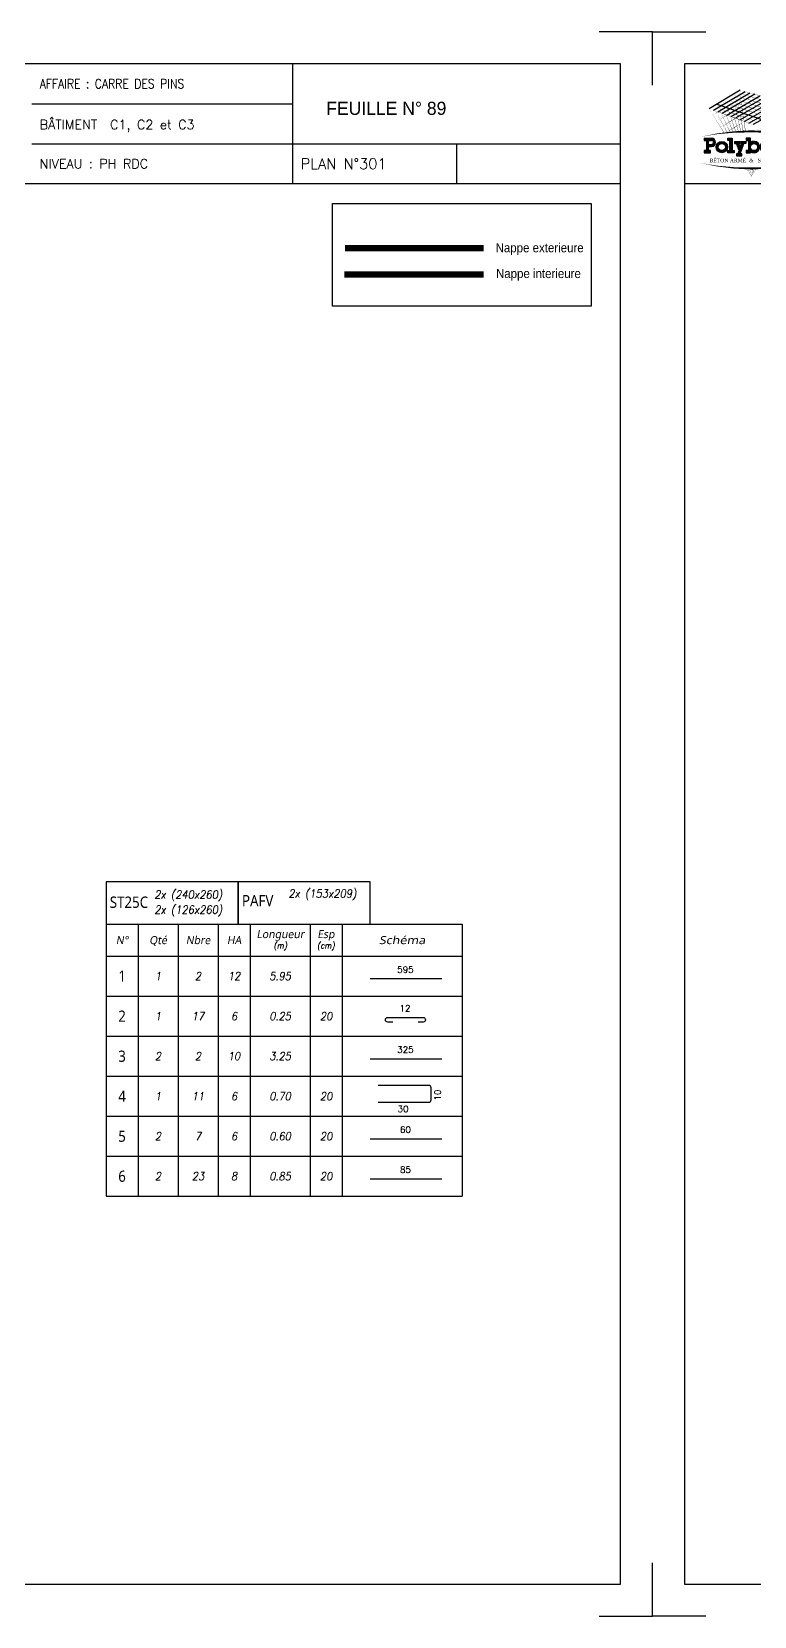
# Model space of a CAD drawing. Header units: metres. Extents: x -5618 to 118954, y -306 to 4637.
# Drawn here: x 89549 to 90001, y 604 to 1594 of the extents above; entities that cross this region are included whole.
import ezdxf
from ezdxf.enums import TextEntityAlignment as Align

# ---------------------------------------------------------------- set-up
doc = ezdxf.new("R2010")
doc.units = ezdxf.units.M
doc.linetypes.add('CACHE', pattern=[9.525, 6.35, -3.175])
for name, color, linetype in [('GO-CARTOUCHE', 7, 'Continuous'), ('GO-FER-HA', 140, 'Continuous'), ('GO-TEXTE-FER', 3, 'Continuous'), ('STR_TS', 22, 'Continuous')]:
    doc.layers.add(name, color=color, linetype=linetype)
doc.styles.add('POLYBATIC', font='TIMES.TTF')
doc.styles.add('schéma', font='simplex.shx')
doc.styles.add('Tableau', font='romans.shx', dxfattribs={"width": 0.9, "oblique": 10})
doc.styles.add('Tableau2', font='trebuc.TTF', dxfattribs={"width": 0.9, "oblique": 10})
doc.styles.add('TEXTEBA', font='ARIAL.TTF')

# ---------------------------------------------------------------- blocks, each defined once
blk = doc.blocks.new('Barre libre')
at = {"layer": 'GO-TEXTE-FER'}
for p, q in [((0, 0), (0, -1)), ((0, 0), (8.9, 0)), ((0.8, 0), (0.8, -1)), ((1.8, 0), (1.8, -1)), ((2.8, 0), (2.8, -1)), ((3.6, 0), (3.6, -1)), ((5.1, 0), (5.1, -1)), ((5.9, 0), (5.9, -1)), ((8.9, 0), (8.9, -1)), ((0, -1), (8.9, -1))]:
    blk.add_line(p, q, dxfattribs=at)
at = {"layer": 'GO-TEXTE-FER', "color": 1}
blk.add_line((6.603, -0.563), (8.394, -0.563), dxfattribs=at)
at = {"layer": 'GO-TEXTE-FER', "style": 'Tableau2', "width": 0.9}
blk.add_attdef('NUMERO', text='', height=0.28, dxfattribs=at).set_placement((0.4, -0.5), align=Align.MIDDLE_CENTER)
at = {"layer": 'GO-TEXTE-FER', "color": 1, "style": 'Tableau'}
blk.add_attdef('Longueur', text='', height=0.16, dxfattribs=at).set_placement((7.481, -0.336), align=Align.MIDDLE_CENTER)
at = {"layer": 'GO-TEXTE-FER', "style": 'Tableau', "oblique": 10, "width": 0.9}
for tag, p in [('QUANTITE', (1.3, -0.5)), ('NOMBRE', (2.3, -0.5)), ('NUANCE', (3.2, -0.5)), ('LONGUEUR', (4.35, -0.5)), ('ESPACEMENTS', (5.5, -0.5))]:
    blk.add_attdef(tag, text='', height=0.2, dxfattribs=at).set_placement(p, align=Align.MIDDLE_CENTER)
blk = doc.blocks.new('A$C492E529B')
for color, points in [(140, [(1.413, 0.725, 1), (1.563, 0.725, 1)]), (256, [(-0.938, 0.7), (-1.138, 0.7), (-1.138, 0.6), (-1.038, 0.6), (-1.038, 0.1), (-1.138, 0.1), (-1.138, 0), (-0.838, 0), (-0.838, 0.1), (-0.938, 0.1)]), (256, [(-0.367, 0.45), (-0.268, 0.45), (-0.268, 0.55), (-0.523, 0.55), (-0.523, 0.45), (-0.473, 0.45), (-0.543, 0.253), (-0.612, 0.45), (-0.562, 0.45), (-0.562, 0.55), (-0.818, 0.55), (-0.818, 0.45), (-0.718, 0.45), (-0.595, 0.101), (-0.648, -0.05), (-0.718, -0.05), (-0.718, -0.15), (-0.468, -0.15), (-0.468, -0.05), (-0.543, -0.05)]), (256, [(1.393, 0.55), (1.292, 0.55), (1.292, 0.7), (1.193, 0.7), (1.193, 0.55), (1.093, 0.55), (1.093, 0.45), (1.193, 0.45), (1.193, 0), (1.393, 0), (1.393, 0.1), (1.292, 0.1), (1.292, 0.45), (1.393, 0.45)]), (256, [(1.613, 0.55), (1.413, 0.55), (1.413, 0.45), (1.513, 0.45), (1.513, 0.1), (1.413, 0.1), (1.413, 0), (1.712, 0), (1.712, 0.1), (1.613, 0.1)]), (256, [(2.13, 0.4), (2.283, 0.4), (2.283, 0.55), (2.183, 0.55), (2.183, 0.487, 3.359496), (2.272, 0.2), (2.166, 0.2, -3.125802)])]:
    blk.add_hatch(color=color).paths.add_polyline_path(points)
h = blk.add_hatch(color=256)
h.paths.add_polyline_path([(-1.983, 0.1), (-2.083, 0.1), (-2.083, 0.3), (-1.933, 0.3, 1), (-1.933, 0.7), (-2.283, 0.7), (-2.283, 0.6), (-2.183, 0.6), (-2.183, 0.1), (-2.283, 0.1), (-2.283, 0), (-1.983, 0)])
h.paths.add_polyline_path([(-2.083, 0.4), (-2.083, 0.6), (-1.933, 0.6, -1), (-1.933, 0.4)], flags=16)
h = blk.add_hatch(color=256)
h.paths.add_polyline_path([(-1.158, 0.275, 1), (-1.708, 0.275, 1)])
h.paths.add_polyline_path([(-1.608, 0.275, -1), (-1.258, 0.275, -1)], flags=16)
h = blk.add_hatch(color=256)
h.paths.add_polyline_path([(-0.047, 0.487), (-0.047, 0.7), (-0.248, 0.7), (-0.248, 0.6), (-0.147, 0.6), (-0.147, 0.1), (-0.248, 0.1), (-0.248, 0), (-0.047, 0), (-0.047, 0.063, 2.12132)])
h.paths.add_polyline_path([(-0.047, 0.275, -1), (0.303, 0.275, -1)], flags=16)
h = blk.add_hatch(color=256)
h.paths.add_polyline_path([(1.073, 0.1), (0.973, 0.1), (0.973, 0.45), (1.073, 0.45), (1.073, 0.55), (0.873, 0.55), (0.873, 0.487, 2.12132), (0.873, 0.063), (0.873, 0), (1.073, 0)])
h.paths.add_polyline_path([(0.523, 0.275, -1), (0.873, 0.275, -1)], flags=16)
for p, q in [((-0.595, 0.101), (-0.718, 0.45)), ((-0.648, -0.05), (-0.595, 0.101)), ((-0.543, 0.253), (-0.612, 0.45)), ((-0.543, -0.05), (-0.367, 0.45)), ((-0.543, 0.253), (-0.473, 0.45)), ((0.873, 0.55), (0.873, 0.487)), ((1.073, 0.55), (0.873, 0.55)), ((0.873, 0.063), (0.873, 0)), ((0.973, 0.1), (0.973, 0.45)), ((0.973, 0.45), (1.073, 0.45)), ((1.073, 0.1), (0.973, 0.1)), ((1.073, 0.45), (1.073, 0.55)), ((1.073, 0), (1.073, 0.1)), ((2.166, 0.2), (2.272, 0.2)), ((0.873, 0), (1.073, 0))]:
    blk.add_line(p, q)
for points in [[(-2.283, 0.7), (-1.933, 0.7)], [(-2.283, 0.7), (-2.283, 0.6), (-2.183, 0.6), (-2.183, 0.1), (-2.283, 0.1), (-2.283, 0), (-1.983, 0), (-1.983, 0.1), (-2.083, 0.1), (-2.083, 0.3), (-1.933, 0.3)], [(-2.083, 0.4), (-2.083, 0.6), (-1.933, 0.6)], [(-2.083, 0.4), (-1.933, 0.4)], [(-1.138, 0.7), (-0.938, 0.7), (-0.938, 0.1), (-0.838, 0.1), (-0.838, 0), (-1.138, 0), (-1.138, 0.1), (-1.038, 0.1), (-1.038, 0.6), (-1.138, 0.6), (-1.138, 0.7)], [(-0.818, 0.55), (-0.562, 0.55)], [(-0.818, 0.55), (-0.818, 0.45), (-0.718, 0.45)], [(-0.612, 0.45), (-0.562, 0.45), (-0.562, 0.55)], [(-0.523, 0.55), (-0.268, 0.55), (-0.268, 0.45), (-0.367, 0.45)], [(-0.473, 0.45), (-0.523, 0.45), (-0.523, 0.55)], [(-0.248, 0.7), (-0.248, 0.6), (-0.147, 0.6), (-0.147, 0.1), (-0.248, 0.1), (-0.248, 0), (-0.047, 0), (-0.047, 0.063)], [(-0.047, 0.487), (-0.047, 0.7), (-0.248, 0.7)], [(1.093, 0.55), (1.193, 0.55), (1.193, 0.7), (1.292, 0.7), (1.292, 0.55), (1.393, 0.55), (1.393, 0.45), (1.292, 0.45), (1.292, 0.1), (1.393, 0.1), (1.393, 0), (1.193, 0), (1.193, 0.45), (1.093, 0.45)], [(1.093, 0.45), (1.093, 0.55)], [(1.413, 0.45), (1.413, 0.55), (1.613, 0.55), (1.613, 0.1), (1.712, 0.1), (1.712, 0), (1.413, 0), (1.413, 0.1), (1.513, 0.1), (1.513, 0.45), (1.413, 0.45)], [(2.183, 0.487), (2.183, 0.55), (2.283, 0.55), (2.283, 0.4), (2.13, 0.4)], [(-0.648, -0.05), (-0.718, -0.05), (-0.718, -0.15), (-0.468, -0.15), (-0.468, -0.05), (-0.543, -0.05)]]:
    blk.add_lwpolyline(points)
at = {"color": 140}
blk.add_circle((1.488, 0.725), 0.075, dxfattribs=at)
for centre, radius in [((-1.433, 0.275), 0.275), ((-1.433, 0.275), 0.175), ((0.128, 0.275), 0.175), ((0.698, 0.275), 0.175)]:
    blk.add_circle(centre, radius)
for centre, radius, start, end in [((-1.933, 0.5), 0.2, 270, 90), ((-1.933, 0.5), 0.1, 270, 90), ((0.128, 0.275), 0.275, 230.4788, 129.5212), ((0.698, 0.275), 0.275, 50.4788, 309.5212), ((2.008, 0.275), 0.275, 50.4788, 344.17338), ((2.008, 0.275), 0.175, 45.58469, 334.62307)]:
    blk.add_arc(centre, radius, start, end)
blk = doc.blocks.new('POLYBATIC')
at = {"color": 140}
for p, q in [((-0.43, 3.281), (-1.602, 2.578)), ((-1.435, 2.518), (-0.241, 3.228)), ((-1.268, 2.457), (-0.053, 3.175)), ((0.135, 3.121), (-1.101, 2.397)), ((-0.934, 2.337), (0.323, 3.068)), ((-0.767, 2.276), (0.511, 3.015)), ((-1.309, 2.754), (0.586, 2.109)), ((0.7, 2.962), (-0.6, 2.216)), ((-0.433, 2.156), (0.888, 2.908)), ((1.076, 2.855), (-0.266, 2.095)), ((-0.099, 2.035), (1.264, 2.802)), ((1.452, 2.749), (0.067, 1.974))]:
    blk.add_line(p, q, dxfattribs=at)
for points in [[(-1.016, 2.93, 0.0156, 0, 0), (-0.43, 3.281, 0, 0, 0)], [(0.122, 2.71, 0.0156, 0, 0), (-0.869, 3.018, 0, 0, 0)], [(-0.491, 1.706, 0.0136, 0, 0), (-0.869, 3.018, 0, 0, 0)], [(-0.838, 2.873, 0.0156, 0, 0), (-0.241, 3.228, 0, 0, 0)], [(0.283, 2.803, 0.0156, 0, 0), (-0.723, 3.105, 0, 0, 0)], [(-0.398, 1.71, 0.014, 0, 0), (-0.723, 3.105, 0, 0, 0)], [(-0.661, 2.816, 0.0156, 0, 0), (-0.053, 3.175, 0, 0, 0)], [(0.444, 2.896, 0.0156, 0, 0), (-0.576, 3.193, 0, 0, 0)], [(-0.309, 1.714, 0.0145, 0, 0), (-0.576, 3.193, 0, 0, 0)], [(-0.483, 2.759, 0.0156, 0, 0), (0.135, 3.121, 0, 0, 0)], [(0.605, 2.988, 0.0156, 0, 0), (-0.43, 3.281, 0, 0, 0)], [(-0.225, 1.716, 0.0149, 0, 0), (-0.43, 3.281, 0, 0, 0)], [(-0.305, 2.702, 0.0156, 0, 0), (0.323, 3.068, 0, 0, 0)], [(-0.128, 2.646, 0.0156, 0, 0), (0.511, 3.015, 0, 0, 0)], [(-1.602, 2.578, 0, 0.0156, 0), (-1.016, 2.93, 0, 0, 0)], [(-0.684, 2.246, 0.0156, 0, 0), (-1.602, 2.578, 0, 0, 0)], [(-1.031, 1.66, 0.0111, 0, 0), (-1.602, 2.578, 0, 0, 0)], [(-1.456, 2.344, 0, 0.0156, 0), (-0.923, 2.663, 0, 0, 0)], [(-0.522, 2.339, 0.0156, 0, 0), (-1.455, 2.666, 0, 0, 0)], [(-0.913, 1.673, 0.0116, 0, 0), (-1.455, 2.666, 0, 0, 0)], [(-1.435, 2.518, 0, 0.0156, 0), (-0.838, 2.873, 0, 0, 0)], [(-1.31, 2.109, 0, 0.0156, 0), (-0.831, 2.397, 0, 0, 0)], [(-0.361, 2.432, 0.0156, 0, 0), (-1.309, 2.754, 0, 0, 0)], [(-0.8, 1.684, 0.0121, 0, 0), (-1.309, 2.754, 0, 0, 0)], [(-1.268, 2.457, 0, 0.0156, 0), (-0.661, 2.816, 0, 0, 0)], [(-0.2, 2.524, 0.0156, 0, 0), (-1.162, 2.842, 0, 0, 0)], [(-0.692, 1.693, 0.0126, 0, 0), (-1.162, 2.842, 0, 0, 0)], [(-1.101, 2.397, 0, 0.0156, 0), (-0.483, 2.759, 0, 0, 0)], [(-0.039, 2.617, 0.0156, 0, 0), (-1.016, 2.93, 0, 0, 0)], [(-0.589, 1.7, 0.0131, 0, 0), (-1.016, 2.93, 0, 0, 0)], [(-0.934, 2.337, 0, 0.0156, 0), (-0.305, 2.702, 0, 0, 0)], [(-0.391, 2.983, 0, 0.0156, 0), (-0.923, 2.663, 0, 0, 0)], [(-0.352, 2.685, 0, 0.0156, 0), (-0.831, 2.397, 0, 0, 0)], [(-0.767, 2.276, 0, 0.0156, 0), (-0.128, 2.646, 0, 0, 0)], [(-0.6, 2.216, 0, 0.0156, 0), (0.05, 2.589, 0, 0, 0)], [(-0.433, 2.156, 0, 0.0156, 0), (0.227, 2.532, 0, 0, 0)], [(0.586, 2.109, 0, 0.0156, 0), (-0.361, 2.432, 0, 0, 0)], [(-0.266, 2.095, 0, 0.0156, 0), (0.405, 2.475, 0, 0, 0)], [(0.762, 2.207, 0, 0.0156, 0), (-0.2, 2.524, 0, 0, 0)], [(-0.099, 2.035, 0, 0.0156, 0), (0.582, 2.418, 0, 0, 0)], [(0.937, 2.305, 0, 0.0156, 0), (-0.039, 2.617, 0, 0, 0)], [(0.05, 2.589, 0.0156, 0, 0), (0.7, 2.962, 0, 0, 0)], [(1.113, 2.402, 0, 0.0156, 0), (0.122, 2.71, 0, 0, 0)], [(0.227, 2.532, 0.0156, 0, 0), (0.888, 2.908, 0, 0, 0)], [(1.289, 2.5, 0, 0.0156, 0), (0.283, 2.803, 0, 0, 0)], [(0.405, 2.475, 0.0156, 0, 0), (1.076, 2.855, 0, 0, 0)], [(1.465, 2.598, 0, 0.0156, 0), (0.444, 2.896, 0, 0, 0)], [(0.582, 2.418, 0.0156, 0, 0), (1.264, 2.802, 0, 0, 0)], [(1.641, 2.695, 0, 0.0156, 0), (0.605, 2.988, 0, 0, 0)], [(0.76, 2.362, 0.0156, 0, 0), (1.452, 2.749, 0, 0, 0)], [(0.781, 1.685, 0.00933, 0, 0), (1.113, 2.402, 0, 0, 0)], [(0.852, 2.095, 0.0156, 0, 0), (1.491, 2.45, 0, 0, 0)], [(0.865, 1.678, 0.0103, 0, 0), (1.289, 2.5, 0, 0, 0)], [(0.937, 2.305, 0.0156, 0, 0), (1.641, 2.695, 0, 0, 0)], [(0.942, 1.67, 0.0112, 0, 0), (1.465, 2.598, 0, 0, 0)], [(1.012, 1.663, 0.012, 0, 0), (1.641, 2.695, 0, 0, 0)], [(-1.165, 1.875, 0, 0.0156, 0), (-0.739, 2.131, 0, 0, 0)], [(-1.019, 1.641, 0, 0.0156, 0), (-0.646, 1.864, 0, 0, 0)], [(-0.312, 2.386, 0, 0.0156, 0), (-0.739, 2.131, 0, 0, 0)], [(0.234, 1.914, 0, 0.0156, 0), (-0.684, 2.246, 0, 0, 0)], [(-0.273, 2.088, 0, 0.0156, 0), (-0.646, 1.864, 0, 0, 0)], [(0.41, 2.012, 0, 0.0156, 0), (-0.522, 2.339, 0, 0, 0)], [(0.067, 1.974, 0, 0.0156, 0), (0.76, 2.362, 0, 0, 0)], [(0.213, 1.74, 0, 0.0156, 0), (0.852, 2.095, 0, 0, 0)], [(0.21, 1.716, 0.00323, 0, 0), (0.234, 1.914, 0, 0, 0)], [(0.234, 1.914, 0, 0.0156, 0), (0.937, 2.305, 0, 0, 0)], [(0.349, 1.712, 0.00465, 0, 0), (0.41, 2.012, 0, 0, 0)], [(0.447, 1.708, 0.00693, 0.0156, 0), (0.767, 1.886, 0, 0, 0)], [(0.474, 1.706, 0.00597, 0, 0), (0.586, 2.109, 0, 0, 0)], [(0.587, 1.7, 0.00718, 0, 0), (0.762, 2.207, 0, 0, 0)], [(0.68, 1.675, 0.0156, 0, 0), (1.193, 1.96, 0, 0, 0)], [(0.689, 1.693, 0.0083, 0, 0), (0.937, 2.305, 0, 0, 0)], [(0.765, 1.884, 0.0156, 0, 0), (1.342, 2.205, 0, 0, 0)], [(-1.953, 1.508, 0, 0.0781, -0.053843), (0, 1.719, 0, 0, 0)], [(-0.234, 1.79, 0, 0.00638, 0), (-0.365, 1.711, 0, 0.00638, 0)], [(1.953, 1.508, 0, 0.0781, 0.053843), (0, 1.719, 0, 0, 0)], [(0.96, 1.668, 0.00293, 0, 0), (1.044, 1.715, 0, 0, 0)], [(-1.953, 0.523, 0, 0.0781, 0.053843), (0, 0.312, 0, 0, 0)], [(0, 0, 0, 0.00381, 0), (-0.195, 0.315, 0, 0.00381, 0)], [(0, 0, 0, 0.00368, 0), (-0.171, 0.314, 0, 0.00368, 0)], [(0, 0, 0, 0.00356, 0), (-0.149, 0.314, 0, 0.00356, 0)], [(0, 0, 0, 0.00345, 0), (-0.128, 0.313, 0, 0.00345, 0)], [(0, 0, 0, 0.00334, 0), (-0.109, 0.313, 0, 0.00334, 0)], [(0, 0, 0, 0.00324, 0), (-0.09, 0.313, 0, 0.00324, 0)], [(0, 0, 0, 0.00315, 0), (-0.073, 0.313, 0, 0.00315, 0)], [(0, 0, 0, 0.00306, 0), (-0.056, 0.313, 0, 0.00306, 0)], [(0, 0, 0, 0.00306, 0), (-0.056, 0.313, 0, 0.00306, 0)], [(0, 0, 0, 0.00298, 0), (-0.041, 0.313, 0, 0.00298, 0)], [(1.953, 0.523, 0, 0.0781, -0.053843), (0, 0.312, 0, 0, 0)], [(0, 0, 0, 0.0051, 0), (0.038, 0.313, 0, 0.0051, 0)], [(0, 0, 0, 0.00425, 0), (0.127, 0.313, 0, 0.00425, 0)], [(0, 0, 0, 0.00408, 0), (0.145, 0.314, 0, 0.00408, 0)], [(0, 0, 0, 0.00392, 0), (0.162, 0.314, 0, 0.00392, 0)], [(0, 0, 0, 0.00378, 0), (0.177, 0.314, 0, 0.00378, 0)], [(0, 0, 0, 0.00365, 0), (0.191, 0.315, 0, 0.00365, 0)], [(0, 0, 0, 0.00486, 0), (0.064, 0.313, 0, 0.00486, 0)], [(0, 0, 0, 0.00464, 0), (0.087, 0.313, 0, 0.00464, 0)], [(0, 0, 0, 0.00443, 0), (0.108, 0.313, 0, 0.00443, 0)]]:
    blk.add_lwpolyline(points, format="xyseb", dxfattribs=at)
at = {"color": 5, "xscale": 0.78125, "yscale": 0.78125, "zscale": 0.78125}
blk.add_blockref('A$C492E529B', (0, 0.91), dxfattribs=at)
at = {"lineweight": 60, "style": 'POLYBATIC'}
for s, p in [('BÉTON ARMÉ', (-1.587, 0.547)), ('STRUCTURES', (0.24, 0.547))]:
    blk.add_text(s, height=0.1406, dxfattribs=at).set_placement(p)
at = {"color": 140, "style": 'POLYBATIC'}
blk.add_text('&', height=0.141, dxfattribs=at).set_placement((0, 0.547), align=Align.CENTER)
blk = doc.blocks.new('Désignation')
at = {"layer": 'GO-TEXTE-FER'}
for p, q in [((0, 0.8), (8.9, 0.8)), ((0, 0.8), (0, 0)), ((0.8, 0.8), (0.8, 0)), ((1.8, 0.8), (1.8, 0)), ((2.8, 0.8), (2.8, 0)), ((3.6, 0.8), (3.6, 0)), ((5.1, 0.8), (5.1, 0)), ((5.9, 0.8), (5.9, 0)), ((8.9, 0.8), (8.9, 0)), ((0, 0), (8.9, 0))]:
    blk.add_line(p, q, dxfattribs=at)
at = {"layer": 'GO-TEXTE-FER', "style": 'Tableau2', "oblique": 10}
for s, p in [('N°', (0.4, 0.4)), ('Qté', (1.3, 0.4)), ('Nbre', (2.3, 0.4)), ('HA', (3.2, 0.4)), ('Longueur', (4.356, 0.55)), ('Esp', (5.494, 0.55))]:
    blk.add_text(s, height=0.2, dxfattribs=at).set_placement(p, align=Align.MIDDLE_CENTER)
at = {"layer": 'GO-TEXTE-FER', "style": 'Tableau2', "oblique": 10, "width": 1.2}
blk.add_text('Schéma', height=0.2, dxfattribs=at).set_placement((7.4, 0.4), align=Align.MIDDLE_CENTER)
at = {"layer": 'GO-TEXTE-FER', "color": 7, "style": 'Tableau', "oblique": 10, "width": 0.9}
for s, p in [('(m)', (4.356, 0.265)), ('(cm)', (5.494, 0.265))]:
    blk.add_text(s, height=0.15, dxfattribs=at).set_placement(p, align=Align.MIDDLE_CENTER)
blk = doc.blocks.new('Epingle')
at = {"layer": 'GO-TEXTE-FER'}
for p, q in [((0, 0), (0, -1)), ((0, 0), (8.9, 0)), ((0.8, 0), (0.8, -1)), ((1.8, 0), (1.8, -1)), ((2.8, 0), (2.8, -1)), ((3.6, 0), (3.6, -1)), ((5.1, 0), (5.1, -1)), ((5.9, 0), (5.9, -1)), ((8.9, 0), (8.9, -1)), ((0, -1), (8.9, -1))]:
    blk.add_line(p, q, dxfattribs=at)
at = {"layer": 'GO-TEXTE-FER', "color": 1}
blk.add_lwpolyline([(7.162, -0.65), (7.042, -0.65, -1), (7.042, -0.53), (7.922, -0.53, -1), (7.922, -0.65), (7.802, -0.65)], format="xyb", dxfattribs=at)
at = {"layer": 'GO-TEXTE-FER', "style": 'Tableau2', "width": 0.9}
blk.add_attdef('NUMERO', text='', height=0.28, dxfattribs=at).set_placement((0.4, -0.5), align=Align.MIDDLE_CENTER)
at = {"layer": 'GO-TEXTE-FER', "color": 1, "style": 'Tableau'}
blk.add_attdef('Longueur', text='', height=0.16, dxfattribs=at).set_placement((7.469, -0.303), align=Align.MIDDLE_CENTER)
at = {"layer": 'GO-TEXTE-FER', "style": 'Tableau', "oblique": 10, "width": 0.9}
for tag, p in [('QUANTITE', (1.3, -0.5)), ('NOMBRE', (2.3, -0.5)), ('NUANCE', (3.2, -0.5)), ('LONGUEUR', (4.35, -0.5)), ('ESPACEMENTS', (5.5, -0.5))]:
    blk.add_attdef(tag, text='', height=0.2, dxfattribs=at).set_placement(p, align=Align.MIDDLE_CENTER)
blk = doc.blocks.new('U')
at = {"layer": 'GO-TEXTE-FER'}
for p, q in [((0, 0), (0, -1)), ((0, 0), (8.9, 0)), ((0.8, 0), (0.8, -1)), ((1.8, 0), (1.8, -1)), ((2.8, 0), (2.8, -1)), ((3.6, 0), (3.6, -1)), ((5.1, 0), (5.1, -1)), ((5.9, 0), (5.9, -1)), ((8.9, 0), (8.9, -1)), ((0, -1), (8.9, -1))]:
    blk.add_line(p, q, dxfattribs=at)
at = {"layer": 'GO-TEXTE-FER', "color": 1}
blk.add_lwpolyline([(6.803, -0.65), (8.063, -0.65, 0.414214), (8.123, -0.59), (8.123, -0.29, 0.414214), (8.063, -0.23), (6.803, -0.23)], format="xyb", dxfattribs=at)
at = {"layer": 'GO-TEXTE-FER', "style": 'Tableau2', "width": 0.9}
blk.add_attdef('NUMERO', text='', height=0.28, dxfattribs=at).set_placement((0.4, -0.5), align=Align.MIDDLE_CENTER)
at = {"layer": 'GO-TEXTE-FER', "color": 1, "style": 'Tableau'}
blk.add_attdef('Largeur', text='', height=0.16, rotation=90, dxfattribs=at).set_placement((8.284, -0.472), align=Align.MIDDLE_CENTER)
at = {"layer": 'GO-TEXTE-FER', "style": 'Tableau', "oblique": 10, "width": 0.9}
for tag, p in [('QUANTITE', (1.3, -0.5)), ('NOMBRE', (2.3, -0.5)), ('NUANCE', (3.2, -0.5)), ('LONGUEUR', (4.35, -0.5)), ('ESPACEMENTS', (5.5, -0.5))]:
    blk.add_attdef(tag, text='', height=0.2, dxfattribs=at).set_placement(p, align=Align.MIDDLE_CENTER)
at = {"layer": 'GO-TEXTE-FER', "color": 1, "style": 'Tableau'}
blk.add_attdef('Longueur', text='', height=0.16, dxfattribs=at).set_placement((7.422, -0.819), align=Align.MIDDLE_CENTER)

msp = doc.modelspace()

# ---------------------------------------------------------------- linework, layer by layer
for p, q in [((89712.42, 1573.74), (89712.42, 1498.77)), ((89549.45, 1548.71), (89712.42, 1548.71)), ((89549.45, 1523.72), (89712.42, 1523.72)), ((89712.42, 1523.74), (89917.27, 1523.74)), ((89814.75, 1523.74), (89814.75, 1498.77))]:
    msp.add_line(p, q)
for points in [[(89937.27, 1560.38), (89937.27, 1593.71), (89903.94, 1593.71)], [(89937.27, 1560.38), (89937.27, 1593.71), (89970.6, 1593.71)], [(89917.27, 1498.77), (88557.41, 1498.77)], [(91317.13, 1498.77), (89957.27, 1498.77)], [(89903.94, 603.81), (89937.27, 603.81), (89937.27, 637.14)], [(89970.6, 603.81), (89937.27, 603.81), (89937.27, 637.14)]]:
    msp.add_lwpolyline(points)
for points in [[(88557.41, 1573.71), (88557.41, 623.81), (89917.27, 623.81), (89917.27, 1573.71)], [(89957.27, 1573.71), (89957.27, 623.81), (91317.13, 623.81), (91317.13, 1573.71)]]:
    msp.add_lwpolyline(points, close=True)
at = {"layer": 'GO-TEXTE-FER', "elevation": 93.84}
for points in [[(89595.9, 1036.22), (89678.4, 1036.22), (89678.4, 1062.65), (89595.9, 1062.65)], [(89678.4, 1036.22), (89760.9, 1036.22), (89760.9, 1062.65), (89678.4, 1062.65)]]:
    msp.add_lwpolyline(points, close=True, dxfattribs=at)
at = {"layer": 'STR_TS', "color": 7}
msp.add_lwpolyline([(89737.41, 1486.45), (89898.95, 1486.45), (89898.95, 1422.16), (89737.41, 1422.16)], close=True, dxfattribs=at)
at = {"layer": 'STR_TS', "linetype": 'CACHE', "ltscale": 2, "const_width": 4}
msp.add_lwpolyline([(89831.83, 1458.45), (89745.27, 1458.45)], dxfattribs=at)
at = {"layer": 'STR_TS', "const_width": 4}
msp.add_lwpolyline([(89831.83, 1442), (89744.71, 1442)], dxfattribs=at)

# ---------------------------------------------------------------- block references
at = {"xscale": 16.49835000000894, "yscale": 16.49834999989253, "zscale": 16.49835000000003}
msp.add_blockref('POLYBATIC', (89999.03, 1503.09), dxfattribs=at)
at = {"layer": 'GO-FER-HA', "xscale": 25, "yscale": 25, "zscale": 25}
msp.add_blockref('Désignation', (89595.9, 1016.22, 93.84), dxfattribs=at)
at = {"layer": 'GO-TEXTE-FER', "xscale": 25, "yscale": 25, "zscale": 25}
for name, p, values in [('Barre libre', (89595.9, 1016.22, 93.84), {'NUMERO': '1', 'QUANTITE': '1', 'NOMBRE': '2', 'NUANCE': '12', 'Longueur': '595', 'LONGUEUR': '5.95'}), ('Epingle', (89595.9, 991.22, 93.84), {'NUMERO': '2', 'QUANTITE': '1', 'NOMBRE': '17', 'NUANCE': '6', 'Longueur': '12', 'LONGUEUR': '0.25', 'ESPACEMENTS': '20'}), ('Barre libre', (89595.9, 966.22, 93.84), {'NUMERO': '3', 'QUANTITE': '2', 'NOMBRE': '2', 'NUANCE': '10', 'Longueur': '325', 'LONGUEUR': '3.25'}), ('U', (89595.9, 941.22, 93.84), {'NUMERO': '4', 'QUANTITE': '1', 'NOMBRE': '11', 'NUANCE': '6', 'Longueur': '30', 'Largeur': '10', 'LONGUEUR': '0.70', 'ESPACEMENTS': '20'}), ('Barre libre', (89595.9, 916.22, 93.84), {'NUMERO': '5', 'QUANTITE': '2', 'NOMBRE': '7', 'NUANCE': '6', 'Longueur': '60', 'LONGUEUR': '0.60', 'ESPACEMENTS': '20'}), ('Barre libre', (89595.9, 891.22, 93.84), {'NUMERO': '6', 'QUANTITE': '2', 'NOMBRE': '23', 'NUANCE': '8', 'Longueur': '85', 'LONGUEUR': '0.85', 'ESPACEMENTS': '20'})]:
    msp.add_blockref(name, p, dxfattribs=at).add_auto_attribs(values)

# ---------------------------------------------------------------- texts
at = {"style": 'schéma', "width": 0.85}
msp.add_text('AFFAIRE : CARRE DES PINS', height=5.8328, dxfattribs=at).set_placement((89554.45, 1558.3))
at = {"linetype": 'ByBlock', "lineweight": -3, "ltscale": 4.5}
msp.add_text('FEUILLE N° 89', height=8.2, dxfattribs=at).set_placement((89733.42, 1541.74))
at = {"style": 'schéma'}
for s, height, p in [('BÂTIMENT  C1, C2 et C3', 5.8328, (89554.45, 1532.74)), ('PLAN N°301', 6.666, (89717.42, 1507.89)), ('NIVEAU : PH RDC', 5.8328, (89554.45, 1508.3))]:
    msp.add_text(s, height=height, dxfattribs=at).set_placement(p)
at = {"layer": 'GO-CARTOUCHE', "color": 2, "style": 'TEXTEBA', "width": 0.9}
for s, p in [('Nappe exterieure', (89866.76, 1455.9)), ('Nappe interieure', (89866, 1439.81))]:
    msp.add_text(s, height=5.7024, dxfattribs=at).set_placement(p, align=Align.CENTER)
at = {"layer": 'GO-TEXTE-FER', "style": 'Tableau', "oblique": 10, "width": 0.9}
for s, p in [('2x (240x260)', (89626.08, 1052.19, 93.84)), ('2x (153x209)', (89709.83, 1052.8, 93.84)), ('2x (126x260)', (89626.08, 1042.73, 93.84))]:
    msp.add_text(s, height=5.0562, dxfattribs=at).set_placement(p)
at = {"layer": 'GO-TEXTE-FER', "style": 'Tableau2', "width": 0.9}
for tag, p in [('ST25C', (89610.19, 1049.9)), ('PAFV', (89690.63, 1050.85, 93.84))]:
    msp.add_attdef(tag, text='1', height=7.08, dxfattribs=at).set_placement(p, align=Align.MIDDLE_CENTER)

doc.saveas('drawing.dxf')
